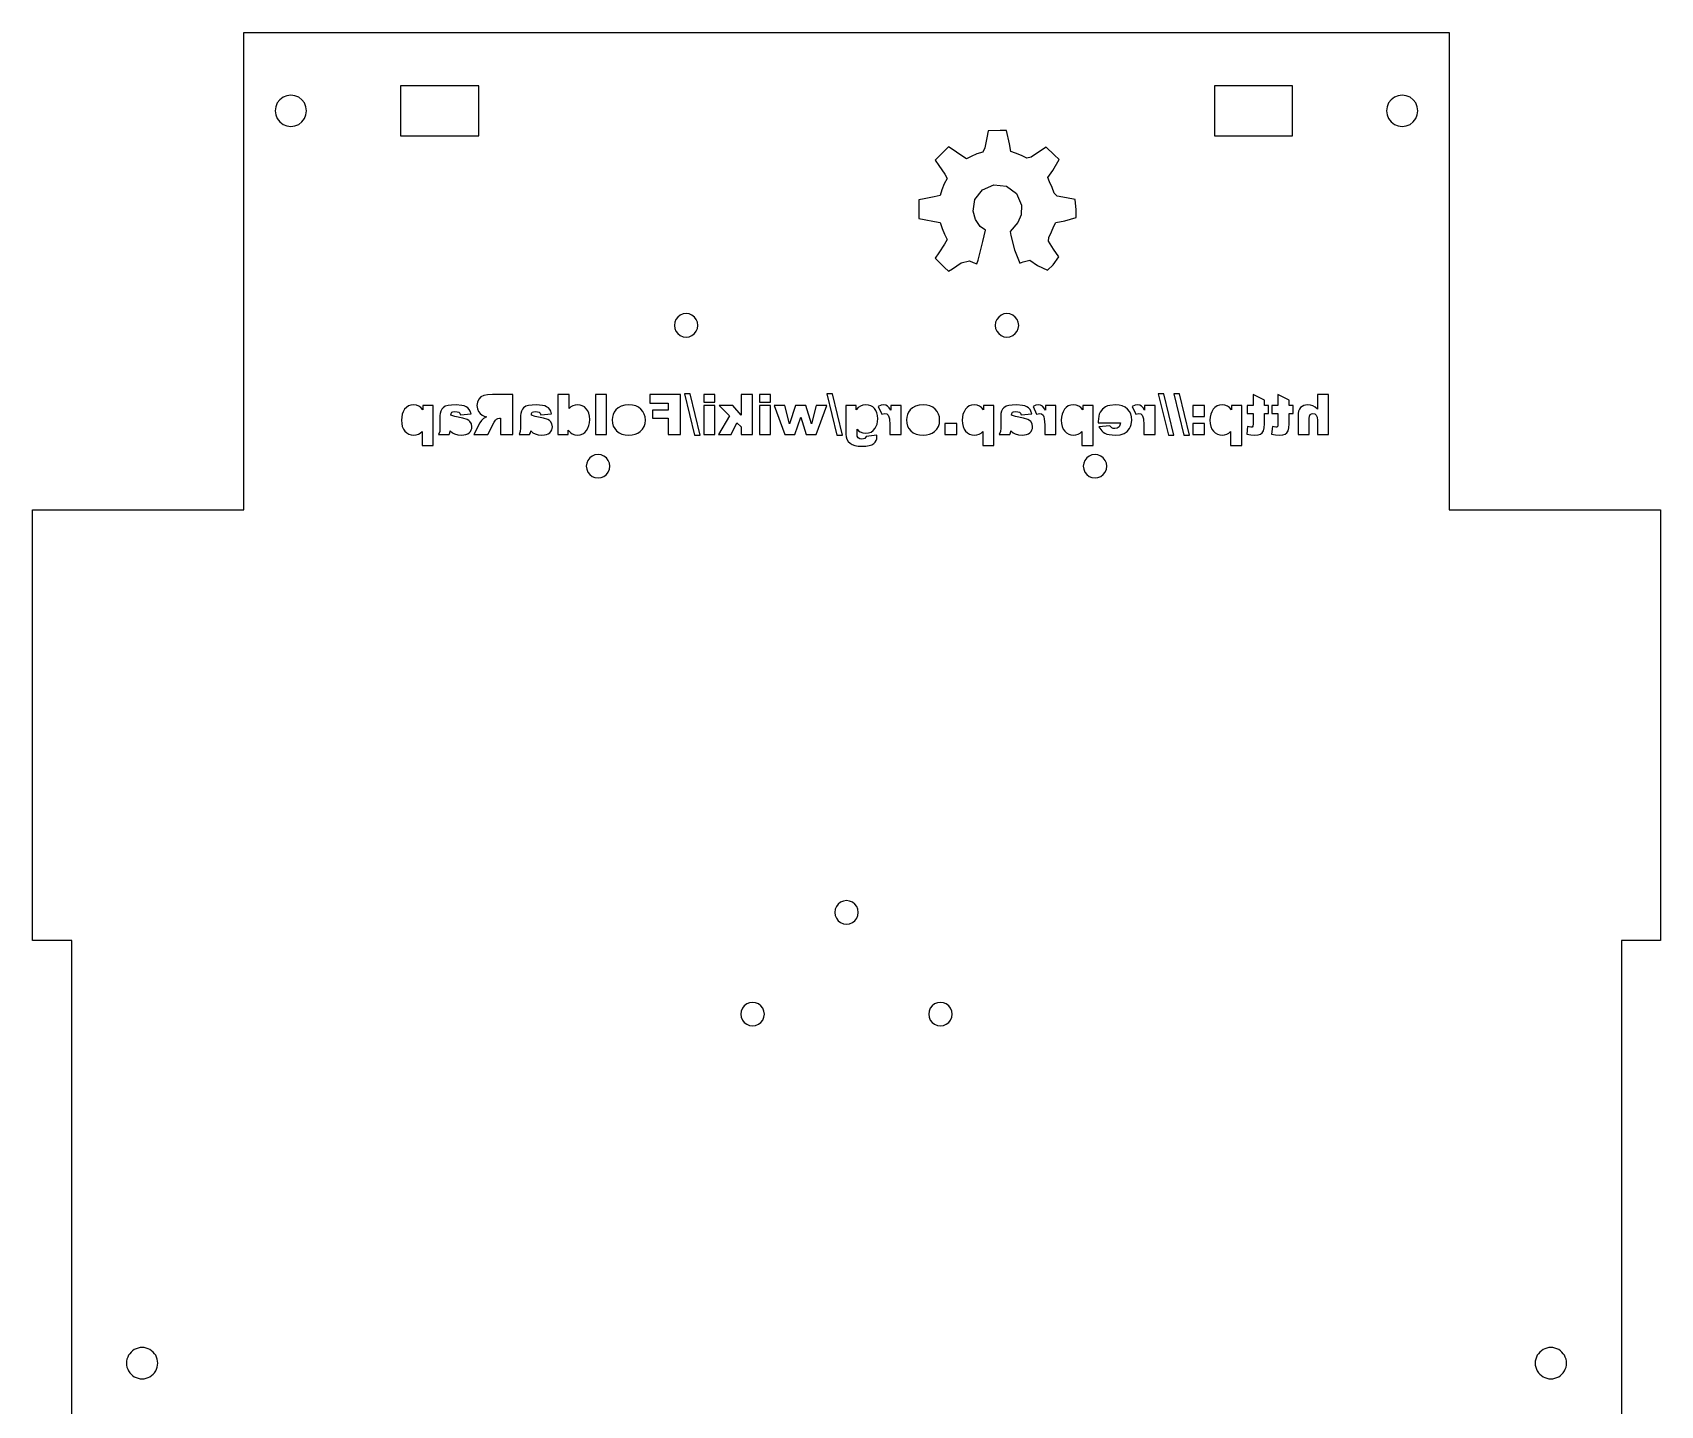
# Model space of a CAD drawing. Header units: metres. Extents: x -242 to -34, y 1890 to 2230.
# Drawn here: x -242.1 to -34.1, y 2054.6 to 2230 of the extents above; entities that cross this region are included whole.
import ezdxf

# ---------------------------------------------------------------- set-up
doc = ezdxf.new("R2010")
doc.units = ezdxf.units.M

msp = doc.modelspace()

# ---------------------------------------------------------------- linework, layer by layer
at = {"layer": 'Layer0'}
for points in [[(-242.09, 2168.98, 0.03), (-215.09, 2168.98, 0.03), (-215.09, 2229.98, 0.03), (-61.09, 2229.98, 0.03), (-61.09, 2168.98, 0.03), (-34.09, 2168.98, 0.03), (-34.09, 2113.98, 0.03), (-39.09, 2113.98, 0.03), (-39.09, 1930.98, 0.03), (-62.09, 1930.98, 0.03), (-62.09, 1889.98, 0.03), (-214.09, 1889.98, 0.03), (-214.09, 1930.98, 0.03), (-237.09, 1930.98, 0.03), (-237.09, 2113.98, 0.03), (-242.09, 2113.98, 0.03), (-242.09, 2168.98, 0.03)], [(-207.68, 2218.56, 0.03), (-207.36, 2218.98, 0.03), (-207.16, 2219.46, 0.03), (-207.09, 2219.98, 0.03), (-207.16, 2220.49, 0.03), (-207.36, 2220.98, 0.03), (-207.68, 2221.39, 0.03), (-208.09, 2221.71, 0.03), (-208.58, 2221.91, 0.03), (-209.09, 2221.98, 0.03), (-209.61, 2221.91, 0.03), (-210.09, 2221.71, 0.03), (-210.51, 2221.39, 0.03), (-210.83, 2220.98, 0.03), (-211.03, 2220.49, 0.03), (-211.09, 2219.98, 0.03), (-211.03, 2219.46, 0.03), (-210.83, 2218.98, 0.03), (-210.51, 2218.56, 0.03), (-210.09, 2218.24, 0.03), (-209.61, 2218.04, 0.03), (-209.09, 2217.98, 0.03), (-208.58, 2218.04, 0.03), (-208.09, 2218.24, 0.03), (-207.68, 2218.56, 0.03)], [(-195.09, 2223.18, 0.03), (-195.09, 2216.78, 0.03), (-185.09, 2216.78, 0.03), (-185.09, 2223.18, 0.03), (-195.09, 2223.18, 0.03)], [(-81.09, 2216.78, 0.03), (-81.09, 2223.18, 0.03), (-91.09, 2223.18, 0.03), (-91.09, 2216.78, 0.03), (-81.09, 2216.78, 0.03)], [(-67.61, 2218.04, 0.03), (-67.09, 2217.98, 0.03), (-66.58, 2218.04, 0.03), (-66.09, 2218.24, 0.03), (-65.68, 2218.56, 0.03), (-65.36, 2218.98, 0.03), (-65.16, 2219.46, 0.03), (-65.09, 2219.98, 0.03), (-65.16, 2220.49, 0.03), (-65.36, 2220.98, 0.03), (-65.68, 2221.39, 0.03), (-66.09, 2221.71, 0.03), (-66.58, 2221.91, 0.03), (-67.09, 2221.98, 0.03), (-67.61, 2221.91, 0.03), (-68.09, 2221.71, 0.03), (-68.51, 2221.39, 0.03), (-68.83, 2220.98, 0.03), (-69.03, 2220.49, 0.03), (-69.09, 2219.98, 0.03), (-69.03, 2219.46, 0.03), (-68.83, 2218.98, 0.03), (-68.51, 2218.56, 0.03), (-68.09, 2218.24, 0.03), (-67.61, 2218.04, 0.03)], [(-128.86, 2208.62, 0.03), (-128.86, 2207.98, 0.03), (-128.86, 2206.84, 0.03), (-128.86, 2206.24, 0.03), (-128.15, 2206.1, 0.03), (-126.84, 2205.84, 0.03), (-126.11, 2205.69, 0.03), (-125.89, 2204.95, 0.03), (-125.59, 2204.22, 0.03), (-125.22, 2203.53, 0.03), (-125.56, 2202.95, 0.03), (-126.31, 2201.84, 0.03), (-126.76, 2201.16, 0.03), (-126.38, 2200.78, 0.03), (-125.58, 2199.98, 0.03), (-125.08, 2199.48, 0.03), (-124.57, 2199.81, 0.03), (-123.46, 2200.55, 0.03), (-122.36, 2200.82, 0.03), (-121.91, 2200.6, 0.03), (-121.45, 2200.41, 0.03), (-121.26, 2200.9, 0.03), (-121.1, 2201.57, 0.03), (-120.68, 2203.29, 0.03), (-120.34, 2204.71, 0.03), (-121, 2205.22, 0.03), (-121.63, 2206.09, 0.03), (-121.92, 2207.15, 0.03), (-121.69, 2208.65, 0.03), (-120.73, 2209.9, 0.03), (-119.27, 2210.53, 0.03), (-117.64, 2210.34, 0.03), (-116.37, 2209.4, 0.03), (-115.72, 2207.94, 0.03), (-115.78, 2206.67, 0.03), (-116.22, 2205.69, 0.03), (-117.2, 2204.57, 0.03), (-117.08, 2204.07, 0.03), (-116.64, 2202.22, 0.03), (-115.94, 2200.5, 0.03), (-115.5, 2200.7, 0.03), (-114.68, 2200.9, 0.03), (-113.67, 2200.22, 0.03), (-112.41, 2199.6, 0.03), (-111.69, 2200.32, 0.03), (-110.97, 2201.32, 0.03), (-111.63, 2202.31, 0.03), (-112.29, 2203.31, 0.03), (-112.23, 2203.81, 0.03), (-111.89, 2204.51, 0.03), (-111.62, 2205.26, 0.03), (-111.34, 2205.71, 0.03), (-110.21, 2205.94, 0.03), (-108.75, 2206.35, 0.03), (-108.75, 2207.31, 0.03), (-108.88, 2208.64, 0.03), (-109.97, 2208.85, 0.03), (-111.19, 2209.09, 0.03), (-111.57, 2209.45, 0.03), (-111.82, 2210.2, 0.03), (-112.15, 2210.92, 0.03), (-112.35, 2211.45, 0.03), (-111.75, 2212.34, 0.03), (-110.9, 2213.74, 0.03), (-111.54, 2214.37, 0.03), (-112.6, 2215.33, 0.03), (-113.45, 2214.76, 0.03), (-114.51, 2214.05, 0.03), (-115.04, 2213.93, 0.03), (-115.74, 2214.29, 0.03), (-116.48, 2214.58, 0.03), (-117.08, 2214.8, 0.03), (-117.27, 2215.76, 0.03), (-117.64, 2217.48, 0.03), (-118.46, 2217.48, 0.03), (-120, 2217.44, 0.03), (-120.18, 2216.53, 0.03), (-120.43, 2215.25, 0.03), (-120.67, 2214.71, 0.03), (-121.44, 2214.47, 0.03), (-122.17, 2214.16, 0.03), (-122.77, 2213.84, 0.03), (-123.5, 2214.33, 0.03), (-124.6, 2215.06, 0.03), (-125.07, 2215.37, 0.03), (-125.59, 2214.85, 0.03), (-126.39, 2214.05, 0.03), (-126.75, 2213.68, 0.03), (-126.29, 2213, 0.03), (-125.55, 2211.89, 0.03), (-125.23, 2211.32, 0.03), (-125.6, 2210.63, 0.03), (-125.9, 2209.9, 0.03), (-126.12, 2209.16, 0.03), (-126.88, 2209.01, 0.03), (-128.19, 2208.75, 0.03), (-128.86, 2208.62, 0.03)], [(-158.98, 2194.02, 0.03), (-159.34, 2193.87, 0.03), (-159.65, 2193.63, 0.03), (-159.89, 2193.32, 0.03), (-160.04, 2192.96, 0.03), (-160.09, 2192.57, 0.03), (-160.04, 2192.18, 0.03), (-159.89, 2191.82, 0.03), (-159.65, 2191.51, 0.03), (-159.34, 2191.27, 0.03), (-158.98, 2191.12, 0.03), (-158.59, 2191.07, 0.03), (-158.21, 2191.12, 0.03), (-157.84, 2191.27, 0.03), (-157.53, 2191.51, 0.03), (-157.29, 2191.82, 0.03), (-157.14, 2192.18, 0.03), (-157.09, 2192.57, 0.03), (-157.14, 2192.96, 0.03), (-157.29, 2193.32, 0.03), (-157.53, 2193.63, 0.03), (-157.84, 2193.87, 0.03), (-158.21, 2194.02, 0.03), (-158.59, 2194.07, 0.03), (-158.98, 2194.02, 0.03)], [(-118.89, 2191.82, 0.03), (-118.65, 2191.51, 0.03), (-118.34, 2191.27, 0.03), (-117.98, 2191.12, 0.03), (-117.59, 2191.07, 0.03), (-117.21, 2191.12, 0.03), (-116.84, 2191.27, 0.03), (-116.53, 2191.51, 0.03), (-116.29, 2191.82, 0.03), (-116.14, 2192.18, 0.03), (-116.09, 2192.57, 0.03), (-116.14, 2192.96, 0.03), (-116.29, 2193.32, 0.03), (-116.53, 2193.63, 0.03), (-116.84, 2193.87, 0.03), (-117.21, 2194.02, 0.03), (-117.59, 2194.07, 0.03), (-117.98, 2194.02, 0.03), (-118.34, 2193.87, 0.03), (-118.65, 2193.63, 0.03), (-118.89, 2193.32, 0.03), (-119.04, 2192.96, 0.03), (-119.09, 2192.57, 0.03), (-119.04, 2192.18, 0.03), (-118.89, 2191.82, 0.03)], [(-194.93, 2180.84, 0.03), (-194.96, 2180.44, 0.03), (-194.93, 2180.01, 0.03), (-194.85, 2179.63, 0.03), (-194.71, 2179.3, 0.03), (-194.52, 2179.03, 0.03), (-194.28, 2178.82, 0.03), (-194.02, 2178.67, 0.03), (-193.72, 2178.58, 0.03), (-193.4, 2178.55, 0.03), (-193.09, 2178.58, 0.03), (-192.8, 2178.66, 0.03), (-192.55, 2178.8, 0.03), (-192.32, 2178.99, 0.03), (-192.32, 2177.23, 0.03), (-190.89, 2177.23, 0.03), (-190.89, 2182.33, 0.03), (-192.22, 2182.33, 0.03), (-192.22, 2181.78, 0.03), (-192.48, 2182.07, 0.03), (-192.72, 2182.25, 0.03), (-193.05, 2182.37, 0.03), (-193.41, 2182.41, 0.03), (-193.76, 2182.37, 0.03), (-194.06, 2182.27, 0.03), (-194.33, 2182.09, 0.03), (-194.55, 2181.84, 0.03), (-194.73, 2181.54, 0.03), (-194.86, 2181.21, 0.03), (-194.93, 2180.84, 0.03)], [(-190.07, 2179.01, 0.03), (-190.21, 2178.63, 0.03), (-188.88, 2178.63, 0.03), (-188.78, 2178.85, 0.03), (-188.73, 2179.08, 0.03), (-188.45, 2178.85, 0.03), (-188.18, 2178.7, 0.03), (-187.77, 2178.59, 0.03), (-187.31, 2178.55, 0.03), (-186.99, 2178.57, 0.03), (-186.72, 2178.62, 0.03), (-186.49, 2178.72, 0.03), (-186.3, 2178.85, 0.03), (-186.15, 2179.02, 0.03), (-186.04, 2179.2, 0.03), (-185.98, 2179.39, 0.03), (-185.96, 2179.61, 0.03), (-186.02, 2179.99, 0.03), (-186.21, 2180.3, 0.03), (-186.36, 2180.43, 0.03), (-186.56, 2180.54, 0.03), (-187.12, 2180.7, 0.03), (-188.15, 2180.93, 0.03), (-188.65, 2181.1, 0.03), (-188.62, 2181.32, 0.03), (-188.54, 2181.46, 0.03), (-188.4, 2181.54, 0.03), (-188.16, 2181.57, 0.03), (-187.86, 2181.54, 0.03), (-187.64, 2181.46, 0.03), (-187.52, 2181.33, 0.03), (-187.42, 2181.13, 0.03), (-186.07, 2181.27, 0.03), (-186.16, 2181.59, 0.03), (-186.29, 2181.83, 0.03), (-186.47, 2182.02, 0.03), (-186.71, 2182.18, 0.03), (-186.94, 2182.28, 0.03), (-187.24, 2182.35, 0.03), (-187.98, 2182.41, 0.03), (-188.55, 2182.39, 0.03), (-189, 2182.34, 0.03), (-189.36, 2182.23, 0.03), (-189.65, 2182.04, 0.03), (-189.81, 2181.85, 0.03), (-189.93, 2181.6, 0.03), (-190.01, 2181.32, 0.03), (-190.04, 2181.05, 0.03), (-190.04, 2179.42, 0.03), (-190.07, 2179.01, 0.03)], [(-184.96, 2180.11, 0.03), (-185.72, 2178.63, 0.03), (-183.94, 2178.63, 0.03), (-183.1, 2180.19, 0.03), (-182.95, 2180.44, 0.03), (-182.81, 2180.58, 0.03), (-182.63, 2180.67, 0.03), (-182.43, 2180.7, 0.03), (-182.29, 2180.7, 0.03), (-182.29, 2178.63, 0.03), (-180.71, 2178.63, 0.03), (-180.71, 2183.73, 0.03), (-183.33, 2183.73, 0.03), (-183.98, 2183.7, 0.03), (-184.45, 2183.61, 0.03), (-184.8, 2183.43, 0.03), (-185.07, 2183.14, 0.03), (-185.25, 2182.77, 0.03), (-185.31, 2182.32, 0.03), (-185.26, 2181.92, 0.03), (-185.13, 2181.58, 0.03), (-184.91, 2181.3, 0.03), (-184.63, 2181.08, 0.03), (-184.39, 2180.97, 0.03), (-184.08, 2180.88, 0.03), (-184.49, 2180.69, 0.03), (-184.74, 2180.43, 0.03), (-184.96, 2180.11, 0.03)], [(-179.78, 2179.01, 0.03), (-179.92, 2178.63, 0.03), (-178.59, 2178.63, 0.03), (-178.49, 2178.85, 0.03), (-178.44, 2179.08, 0.03), (-178.16, 2178.85, 0.03), (-177.88, 2178.7, 0.03), (-177.48, 2178.59, 0.03), (-177.01, 2178.55, 0.03), (-176.7, 2178.57, 0.03), (-176.43, 2178.62, 0.03), (-176.2, 2178.72, 0.03), (-176.01, 2178.85, 0.03), (-175.86, 2179.02, 0.03), (-175.75, 2179.2, 0.03), (-175.69, 2179.39, 0.03), (-175.67, 2179.61, 0.03), (-175.73, 2179.99, 0.03), (-175.91, 2180.3, 0.03), (-176.06, 2180.43, 0.03), (-176.26, 2180.54, 0.03), (-176.82, 2180.7, 0.03), (-177.86, 2180.93, 0.03), (-178.36, 2181.1, 0.03), (-178.33, 2181.32, 0.03), (-178.25, 2181.46, 0.03), (-178.1, 2181.54, 0.03), (-177.87, 2181.57, 0.03), (-177.57, 2181.54, 0.03), (-177.35, 2181.46, 0.03), (-177.23, 2181.33, 0.03), (-177.13, 2181.13, 0.03), (-175.78, 2181.27, 0.03), (-175.87, 2181.59, 0.03), (-176, 2181.83, 0.03), (-176.17, 2182.02, 0.03), (-176.41, 2182.18, 0.03), (-176.64, 2182.28, 0.03), (-176.95, 2182.35, 0.03), (-177.69, 2182.41, 0.03), (-178.26, 2182.39, 0.03), (-178.71, 2182.34, 0.03), (-179.06, 2182.23, 0.03), (-179.35, 2182.04, 0.03), (-179.51, 2181.85, 0.03), (-179.64, 2181.6, 0.03), (-179.72, 2181.32, 0.03), (-179.74, 2181.05, 0.03), (-179.74, 2179.42, 0.03), (-179.78, 2179.01, 0.03)], [(-174.98, 2183.73, 0.03), (-174.98, 2178.63, 0.03), (-173.65, 2178.63, 0.03), (-173.65, 2179.18, 0.03), (-173.38, 2178.89, 0.03), (-173.14, 2178.71, 0.03), (-172.82, 2178.59, 0.03), (-172.46, 2178.55, 0.03), (-172.11, 2178.58, 0.03), (-171.8, 2178.69, 0.03), (-171.53, 2178.87, 0.03), (-171.31, 2179.12, 0.03), (-171.13, 2179.42, 0.03), (-171.01, 2179.76, 0.03), (-170.93, 2180.12, 0.03), (-170.91, 2180.52, 0.03), (-170.94, 2180.95, 0.03), (-171.02, 2181.33, 0.03), (-171.16, 2181.65, 0.03), (-171.35, 2181.92, 0.03), (-171.58, 2182.14, 0.03), (-171.85, 2182.29, 0.03), (-172.14, 2182.38, 0.03), (-172.47, 2182.41, 0.03), (-172.78, 2182.38, 0.03), (-173.07, 2182.3, 0.03), (-173.32, 2182.16, 0.03), (-173.55, 2181.96, 0.03), (-173.55, 2183.73, 0.03), (-174.98, 2183.73, 0.03)], [(-170.18, 2183.73, 0.03), (-170.18, 2178.63, 0.03), (-168.76, 2178.63, 0.03), (-168.76, 2183.73, 0.03), (-170.18, 2183.73, 0.03)], [(-168, 2180.85, 0.03), (-168.03, 2180.49, 0.03), (-168, 2180.08, 0.03), (-167.89, 2179.71, 0.03), (-167.71, 2179.38, 0.03), (-167.47, 2179.09, 0.03), (-167.16, 2178.85, 0.03), (-166.79, 2178.68, 0.03), (-166.38, 2178.58, 0.03), (-165.9, 2178.55, 0.03), (-165.48, 2178.58, 0.03), (-165.1, 2178.66, 0.03), (-164.76, 2178.8, 0.03), (-164.46, 2179, 0.03), (-164.17, 2179.3, 0.03), (-163.96, 2179.65, 0.03), (-163.83, 2180.04, 0.03), (-163.79, 2180.47, 0.03), (-163.82, 2180.87, 0.03), (-163.93, 2181.24, 0.03), (-164.11, 2181.57, 0.03), (-164.36, 2181.86, 0.03), (-164.67, 2182.1, 0.03), (-165.03, 2182.27, 0.03), (-165.44, 2182.37, 0.03), (-165.9, 2182.41, 0.03), (-166.42, 2182.37, 0.03), (-166.87, 2182.25, 0.03), (-167.26, 2182.05, 0.03), (-167.58, 2181.77, 0.03), (-167.78, 2181.49, 0.03), (-167.92, 2181.19, 0.03), (-168, 2180.85, 0.03)], [(-163.21, 2183.73, 0.03), (-163.21, 2182.64, 0.03), (-160.89, 2182.64, 0.03), (-160.89, 2181.74, 0.03), (-162.87, 2181.74, 0.03), (-162.87, 2180.71, 0.03), (-160.89, 2180.71, 0.03), (-160.89, 2178.63, 0.03), (-159.31, 2178.63, 0.03), (-159.31, 2183.73, 0.03), (-163.21, 2183.73, 0.03)], [(-158.08, 2183.82, 0.03), (-158.8, 2183.82, 0.03), (-157.52, 2178.54, 0.03), (-156.81, 2178.54, 0.03), (-158.08, 2183.82, 0.03)], [(-156.33, 2183.73, 0.03), (-156.33, 2182.77, 0.03), (-154.91, 2182.77, 0.03), (-154.91, 2183.73, 0.03), (-156.33, 2183.73, 0.03)], [(-156.33, 2182.33, 0.03), (-156.33, 2178.63, 0.03), (-154.91, 2178.63, 0.03), (-154.91, 2182.33, 0.03), (-156.33, 2182.33, 0.03)], [(-153.03, 2181.03, 0.03), (-154.43, 2178.63, 0.03), (-152.84, 2178.63, 0.03), (-152.09, 2180.11, 0.03), (-151.55, 2179.59, 0.03), (-151.55, 2178.63, 0.03), (-150.11, 2178.63, 0.03), (-150.11, 2183.73, 0.03), (-151.55, 2183.73, 0.03), (-151.55, 2181.1, 0.03), (-152.61, 2182.33, 0.03), (-154.35, 2182.33, 0.03), (-153.03, 2181.03, 0.03)], [(-149.2, 2183.73, 0.03), (-149.2, 2182.77, 0.03), (-147.79, 2182.77, 0.03), (-147.79, 2183.73, 0.03), (-149.2, 2183.73, 0.03)], [(-149.2, 2182.33, 0.03), (-149.2, 2178.63, 0.03), (-147.79, 2178.63, 0.03), (-147.79, 2182.33, 0.03), (-149.2, 2182.33, 0.03)], [(-145.96, 2182.33, 0.03), (-147.32, 2182.33, 0.03), (-145.96, 2178.63, 0.03), (-144.7, 2178.63, 0.03), (-143.95, 2180.85, 0.03), (-143.23, 2178.63, 0.03), (-141.96, 2178.63, 0.03), (-140.59, 2182.33, 0.03), (-141.96, 2182.33, 0.03), (-142.56, 2180, 0.03), (-143.31, 2182.33, 0.03), (-144.59, 2182.33, 0.03), (-145.37, 2179.99, 0.03), (-145.96, 2182.33, 0.03)], [(-139.88, 2183.82, 0.03), (-140.6, 2183.82, 0.03), (-139.32, 2178.54, 0.03), (-138.61, 2178.54, 0.03), (-139.88, 2183.82, 0.03)], [(-136.85, 2182.33, 0.03), (-138.17, 2182.33, 0.03), (-138.17, 2178.84, 0.03), (-138.18, 2178.67, 0.03), (-138.14, 2178.33, 0.03), (-138.03, 2178.01, 0.03), (-137.86, 2177.73, 0.03), (-137.64, 2177.5, 0.03), (-137.36, 2177.33, 0.03), (-137.01, 2177.22, 0.03), (-136.61, 2177.15, 0.03), (-136.15, 2177.13, 0.03), (-135.64, 2177.15, 0.03), (-135.21, 2177.22, 0.03), (-134.87, 2177.32, 0.03), (-134.62, 2177.47, 0.03), (-134.44, 2177.65, 0.03), (-134.31, 2177.86, 0.03), (-134.23, 2178.09, 0.03), (-134.2, 2178.36, 0.03), (-134.21, 2178.55, 0.03), (-135.59, 2178.39, 0.03), (-135.65, 2178.23, 0.03), (-135.75, 2178.13, 0.03), (-135.92, 2178.05, 0.03), (-136.14, 2178.02, 0.03), (-136.41, 2178.06, 0.03), (-136.6, 2178.18, 0.03), (-136.71, 2178.41, 0.03), (-136.75, 2178.75, 0.03), (-136.75, 2179.31, 0.03), (-136.54, 2179.1, 0.03), (-136.33, 2178.95, 0.03), (-135.99, 2178.82, 0.03), (-135.62, 2178.78, 0.03), (-135.27, 2178.82, 0.03), (-134.95, 2178.94, 0.03), (-134.67, 2179.14, 0.03), (-134.43, 2179.43, 0.03), (-134.29, 2179.68, 0.03), (-134.18, 2179.96, 0.03), (-134.12, 2180.28, 0.03), (-134.1, 2180.64, 0.03), (-134.13, 2181.05, 0.03), (-134.21, 2181.4, 0.03), (-134.34, 2181.71, 0.03), (-134.52, 2181.96, 0.03), (-134.75, 2182.15, 0.03), (-135, 2182.3, 0.03), (-135.29, 2182.38, 0.03), (-135.61, 2182.41, 0.03), (-136.01, 2182.37, 0.03), (-136.32, 2182.26, 0.03), (-136.6, 2182.07, 0.03), (-136.85, 2181.78, 0.03), (-136.85, 2182.33, 0.03)], [(-133.68, 2182.36, 0.03), (-134.04, 2182.21, 0.03), (-133.6, 2181.21, 0.03), (-133.2, 2181.31, 0.03), (-132.96, 2181.25, 0.03), (-132.77, 2181.08, 0.03), (-132.68, 2180.88, 0.03), (-132.61, 2180.62, 0.03), (-132.55, 2179.87, 0.03), (-132.55, 2178.63, 0.03), (-131.13, 2178.63, 0.03), (-131.13, 2182.33, 0.03), (-132.45, 2182.33, 0.03), (-132.45, 2181.72, 0.03), (-132.65, 2182.05, 0.03), (-132.85, 2182.26, 0.03), (-133.08, 2182.37, 0.03), (-133.35, 2182.41, 0.03), (-133.68, 2182.36, 0.03)], [(-130.4, 2180.85, 0.03), (-130.43, 2180.49, 0.03), (-130.4, 2180.08, 0.03), (-130.29, 2179.71, 0.03), (-130.12, 2179.38, 0.03), (-129.87, 2179.09, 0.03), (-129.56, 2178.85, 0.03), (-129.19, 2178.68, 0.03), (-128.78, 2178.58, 0.03), (-128.3, 2178.55, 0.03), (-127.88, 2178.58, 0.03), (-127.5, 2178.66, 0.03), (-127.16, 2178.8, 0.03), (-126.86, 2179, 0.03), (-126.57, 2179.3, 0.03), (-126.36, 2179.65, 0.03), (-126.23, 2180.04, 0.03), (-126.19, 2180.47, 0.03), (-126.22, 2180.87, 0.03), (-126.33, 2181.24, 0.03), (-126.51, 2181.57, 0.03), (-126.76, 2181.86, 0.03), (-127.07, 2182.1, 0.03), (-127.43, 2182.27, 0.03), (-127.84, 2182.37, 0.03), (-128.3, 2182.41, 0.03), (-128.82, 2182.37, 0.03), (-129.27, 2182.25, 0.03), (-129.66, 2182.05, 0.03), (-129.98, 2181.77, 0.03), (-130.18, 2181.49, 0.03), (-130.32, 2181.19, 0.03), (-130.4, 2180.85, 0.03)], [(-123.29, 2180.84, 0.03), (-123.31, 2180.44, 0.03), (-123.28, 2180.01, 0.03), (-123.2, 2179.63, 0.03), (-123.06, 2179.3, 0.03), (-122.87, 2179.03, 0.03), (-122.63, 2178.82, 0.03), (-122.37, 2178.67, 0.03), (-122.08, 2178.58, 0.03), (-121.75, 2178.55, 0.03), (-121.44, 2178.58, 0.03), (-121.16, 2178.66, 0.03), (-120.9, 2178.8, 0.03), (-120.68, 2178.99, 0.03), (-120.68, 2177.23, 0.03), (-119.25, 2177.23, 0.03), (-119.25, 2182.33, 0.03), (-120.57, 2182.33, 0.03), (-120.57, 2181.78, 0.03), (-120.83, 2182.07, 0.03), (-121.08, 2182.25, 0.03), (-121.4, 2182.37, 0.03), (-121.76, 2182.41, 0.03), (-122.11, 2182.37, 0.03), (-122.42, 2182.27, 0.03), (-122.68, 2182.09, 0.03), (-122.91, 2181.84, 0.03), (-123.08, 2181.54, 0.03), (-123.21, 2181.21, 0.03), (-123.29, 2180.84, 0.03)], [(-118.42, 2179.01, 0.03), (-118.57, 2178.63, 0.03), (-117.24, 2178.63, 0.03), (-117.13, 2178.85, 0.03), (-117.08, 2179.08, 0.03), (-116.81, 2178.85, 0.03), (-116.53, 2178.7, 0.03), (-116.13, 2178.59, 0.03), (-115.66, 2178.55, 0.03), (-115.35, 2178.57, 0.03), (-115.08, 2178.62, 0.03), (-114.85, 2178.72, 0.03), (-114.65, 2178.85, 0.03), (-114.51, 2179.02, 0.03), (-114.4, 2179.2, 0.03), (-114.33, 2179.39, 0.03), (-114.31, 2179.61, 0.03), (-114.37, 2179.99, 0.03), (-114.56, 2180.3, 0.03), (-114.71, 2180.43, 0.03), (-114.91, 2180.54, 0.03), (-115.47, 2180.7, 0.03), (-116.5, 2180.93, 0.03), (-117, 2181.1, 0.03), (-116.98, 2181.32, 0.03), (-116.9, 2181.46, 0.03), (-116.75, 2181.54, 0.03), (-116.52, 2181.57, 0.03), (-116.21, 2181.54, 0.03), (-116, 2181.46, 0.03), (-115.87, 2181.33, 0.03), (-115.78, 2181.13, 0.03), (-114.42, 2181.27, 0.03), (-114.52, 2181.59, 0.03), (-114.64, 2181.83, 0.03), (-114.82, 2182.02, 0.03), (-115.06, 2182.18, 0.03), (-115.29, 2182.28, 0.03), (-115.6, 2182.35, 0.03), (-116.33, 2182.41, 0.03), (-116.91, 2182.39, 0.03), (-117.36, 2182.34, 0.03), (-117.71, 2182.23, 0.03), (-118, 2182.04, 0.03), (-118.16, 2181.85, 0.03), (-118.29, 2181.6, 0.03), (-118.36, 2181.32, 0.03), (-118.39, 2181.05, 0.03), (-118.39, 2179.42, 0.03), (-118.42, 2179.01, 0.03)], [(-113.89, 2182.36, 0.03), (-114.25, 2182.21, 0.03), (-113.81, 2181.21, 0.03), (-113.41, 2181.31, 0.03), (-113.16, 2181.25, 0.03), (-112.98, 2181.08, 0.03), (-112.88, 2180.88, 0.03), (-112.82, 2180.62, 0.03), (-112.76, 2179.87, 0.03), (-112.76, 2178.63, 0.03), (-111.34, 2178.63, 0.03), (-111.34, 2182.33, 0.03), (-112.66, 2182.33, 0.03), (-112.66, 2181.72, 0.03), (-112.86, 2182.05, 0.03), (-113.06, 2182.26, 0.03), (-113.29, 2182.37, 0.03), (-113.56, 2182.41, 0.03), (-113.89, 2182.36, 0.03)], [(-110.62, 2180.84, 0.03), (-110.65, 2180.44, 0.03), (-110.62, 2180.01, 0.03), (-110.54, 2179.63, 0.03), (-110.4, 2179.3, 0.03), (-110.2, 2179.03, 0.03), (-109.97, 2178.82, 0.03), (-109.7, 2178.67, 0.03), (-109.41, 2178.58, 0.03), (-109.09, 2178.55, 0.03), (-108.77, 2178.58, 0.03), (-108.49, 2178.66, 0.03), (-108.24, 2178.8, 0.03), (-108.01, 2178.99, 0.03), (-108.01, 2177.23, 0.03), (-106.58, 2177.23, 0.03), (-106.58, 2182.33, 0.03), (-107.9, 2182.33, 0.03), (-107.9, 2181.78, 0.03), (-108.17, 2182.07, 0.03), (-108.41, 2182.25, 0.03), (-108.73, 2182.37, 0.03), (-109.09, 2182.41, 0.03), (-109.44, 2182.37, 0.03), (-109.75, 2182.27, 0.03), (-110.02, 2182.09, 0.03), (-110.24, 2181.84, 0.03), (-110.42, 2181.54, 0.03), (-110.54, 2181.21, 0.03), (-110.62, 2180.84, 0.03)], [(-105.92, 2180.29, 0.03), (-105.92, 2180.13, 0.03), (-103.08, 2180.13, 0.03), (-103.15, 2179.83, 0.03), (-103.27, 2179.62, 0.03), (-103.5, 2179.44, 0.03), (-103.8, 2179.38, 0.03), (-104.01, 2179.41, 0.03), (-104.2, 2179.48, 0.03), (-104.45, 2179.72, 0.03), (-105.84, 2179.59, 0.03), (-105.49, 2179.11, 0.03), (-105.29, 2178.93, 0.03), (-105.07, 2178.79, 0.03), (-104.82, 2178.68, 0.03), (-104.52, 2178.61, 0.03), (-103.77, 2178.55, 0.03), (-103.12, 2178.6, 0.03), (-102.62, 2178.75, 0.03), (-102.23, 2179.02, 0.03), (-101.92, 2179.41, 0.03), (-101.8, 2179.65, 0.03), (-101.71, 2179.9, 0.03), (-101.64, 2180.47, 0.03), (-101.68, 2180.88, 0.03), (-101.78, 2181.26, 0.03), (-101.95, 2181.58, 0.03), (-102.2, 2181.87, 0.03), (-102.5, 2182.11, 0.03), (-102.86, 2182.28, 0.03), (-103.27, 2182.38, 0.03), (-103.73, 2182.41, 0.03), (-104.44, 2182.35, 0.03), (-104.73, 2182.27, 0.03), (-104.98, 2182.17, 0.03), (-105.39, 2181.88, 0.03), (-105.68, 2181.47, 0.03), (-105.79, 2181.23, 0.03), (-105.86, 2180.95, 0.03), (-105.92, 2180.29, 0.03)], [(-101.22, 2182.36, 0.03), (-101.58, 2182.21, 0.03), (-101.14, 2181.21, 0.03), (-100.74, 2181.31, 0.03), (-100.5, 2181.25, 0.03), (-100.31, 2181.08, 0.03), (-100.22, 2180.88, 0.03), (-100.15, 2180.62, 0.03), (-100.09, 2179.87, 0.03), (-100.09, 2178.63, 0.03), (-98.67, 2178.63, 0.03), (-98.67, 2182.33, 0.03), (-100, 2182.33, 0.03), (-100, 2181.72, 0.03), (-100.19, 2182.05, 0.03), (-100.39, 2182.26, 0.03), (-100.62, 2182.37, 0.03), (-100.89, 2182.41, 0.03), (-101.22, 2182.36, 0.03)], [(-97.53, 2183.82, 0.03), (-98.25, 2183.82, 0.03), (-96.97, 2178.54, 0.03), (-96.25, 2178.54, 0.03), (-97.53, 2183.82, 0.03)], [(-95.55, 2183.82, 0.03), (-96.27, 2183.82, 0.03), (-94.99, 2178.54, 0.03), (-94.27, 2178.54, 0.03), (-95.55, 2183.82, 0.03)], [(-93.84, 2182.33, 0.03), (-93.84, 2180.91, 0.03), (-92.33, 2180.91, 0.03), (-92.33, 2182.33, 0.03), (-93.84, 2182.33, 0.03)], [(-91.62, 2180.84, 0.03), (-91.65, 2180.44, 0.03), (-91.62, 2180.01, 0.03), (-91.54, 2179.63, 0.03), (-91.4, 2179.3, 0.03), (-91.21, 2179.03, 0.03), (-90.97, 2178.82, 0.03), (-90.71, 2178.67, 0.03), (-90.41, 2178.58, 0.03), (-90.09, 2178.55, 0.03), (-89.78, 2178.58, 0.03), (-89.49, 2178.66, 0.03), (-89.24, 2178.8, 0.03), (-89.01, 2178.99, 0.03), (-89.01, 2177.23, 0.03), (-87.58, 2177.23, 0.03), (-87.58, 2182.33, 0.03), (-88.91, 2182.33, 0.03), (-88.91, 2181.78, 0.03), (-89.17, 2182.07, 0.03), (-89.41, 2182.25, 0.03), (-89.74, 2182.37, 0.03), (-90.1, 2182.41, 0.03), (-90.45, 2182.37, 0.03), (-90.75, 2182.27, 0.03), (-91.02, 2182.09, 0.03), (-91.24, 2181.84, 0.03), (-91.42, 2181.54, 0.03), (-91.55, 2181.21, 0.03), (-91.62, 2180.84, 0.03)], [(-86.9, 2182.33, 0.03), (-86.9, 2181.29, 0.03), (-86.12, 2181.29, 0.03), (-86.12, 2179.98, 0.03), (-86.16, 2179.67, 0.03), (-86.26, 2179.58, 0.03), (-86.41, 2179.55, 0.03), (-86.85, 2179.64, 0.03), (-86.95, 2178.66, 0.03), (-86.44, 2178.58, 0.03), (-85.97, 2178.55, 0.03), (-85.51, 2178.58, 0.03), (-85.19, 2178.68, 0.03), (-84.97, 2178.85, 0.03), (-84.82, 2179.09, 0.03), (-84.73, 2179.46, 0.03), (-84.7, 2179.99, 0.03), (-84.7, 2181.29, 0.03), (-84.18, 2181.29, 0.03), (-84.18, 2182.33, 0.03), (-84.7, 2182.33, 0.03), (-84.7, 2183, 0.03), (-86.12, 2183.73, 0.03), (-86.12, 2182.33, 0.03), (-86.9, 2182.33, 0.03)], [(-83.74, 2182.33, 0.03), (-83.74, 2181.29, 0.03), (-82.96, 2181.29, 0.03), (-82.96, 2179.98, 0.03), (-83, 2179.67, 0.03), (-83.1, 2179.58, 0.03), (-83.25, 2179.55, 0.03), (-83.68, 2179.64, 0.03), (-83.79, 2178.66, 0.03), (-83.28, 2178.58, 0.03), (-82.81, 2178.55, 0.03), (-82.35, 2178.58, 0.03), (-82.03, 2178.68, 0.03), (-81.81, 2178.85, 0.03), (-81.66, 2179.09, 0.03), (-81.57, 2179.46, 0.03), (-81.54, 2179.99, 0.03), (-81.54, 2181.29, 0.03), (-81.02, 2181.29, 0.03), (-81.02, 2182.33, 0.03), (-81.54, 2182.33, 0.03), (-81.54, 2183, 0.03), (-82.96, 2183.73, 0.03), (-82.96, 2182.33, 0.03), (-83.74, 2182.33, 0.03)], [(-80.38, 2181.32, 0.03), (-80.4, 2180.98, 0.03), (-80.4, 2178.63, 0.03), (-78.98, 2178.63, 0.03), (-78.98, 2180.66, 0.03), (-78.95, 2180.96, 0.03), (-78.85, 2181.16, 0.03), (-78.7, 2181.26, 0.03), (-78.49, 2181.3, 0.03), (-78.26, 2181.25, 0.03), (-78.07, 2181.1, 0.03), (-77.95, 2180.83, 0.03), (-77.91, 2180.41, 0.03), (-77.91, 2178.63, 0.03), (-76.5, 2178.63, 0.03), (-76.5, 2183.73, 0.03), (-77.91, 2183.73, 0.03), (-77.91, 2181.85, 0.03), (-78.2, 2182.11, 0.03), (-78.49, 2182.28, 0.03), (-78.8, 2182.38, 0.03), (-79.16, 2182.41, 0.03), (-79.44, 2182.39, 0.03), (-79.68, 2182.32, 0.03), (-79.89, 2182.21, 0.03), (-80.07, 2182.06, 0.03), (-80.22, 2181.86, 0.03), (-80.32, 2181.61, 0.03), (-80.38, 2181.32, 0.03)], [(-125.51, 2180.05, 0.03), (-125.51, 2178.63, 0.03), (-123.99, 2178.63, 0.03), (-123.99, 2180.05, 0.03), (-125.51, 2180.05, 0.03)], [(-93.84, 2180.05, 0.03), (-93.84, 2178.63, 0.03), (-92.33, 2178.63, 0.03), (-92.33, 2180.05, 0.03), (-93.84, 2180.05, 0.03)], [(-171.34, 2174.57, 0.02), (-171.29, 2174.18, 0.02), (-171.14, 2173.82, 0.02), (-170.9, 2173.51, 0.02), (-170.59, 2173.27, 0.02), (-170.23, 2173.12, 0.02), (-169.84, 2173.07, 0.02), (-169.46, 2173.12, 0.02), (-169.09, 2173.27, 0.02), (-168.78, 2173.51, 0.02), (-168.54, 2173.82, 0.02), (-168.39, 2174.18, 0.02), (-168.34, 2174.57, 0.02), (-168.39, 2174.96, 0.02), (-168.54, 2175.32, 0.02), (-168.78, 2175.63, 0.02), (-169.09, 2175.87, 0.02), (-169.46, 2176.02, 0.02), (-169.84, 2176.07, 0.02), (-170.23, 2176.02, 0.02), (-170.59, 2175.87, 0.02), (-170.9, 2175.63, 0.02), (-171.14, 2175.32, 0.02), (-171.29, 2174.96, 0.02), (-171.34, 2174.57, 0.02)], [(-104.84, 2174.57, 0.02), (-104.89, 2174.96, 0.02), (-105.04, 2175.32, 0.02), (-105.28, 2175.63, 0.02), (-105.59, 2175.87, 0.02), (-105.96, 2176.02, 0.02), (-106.34, 2176.07, 0.02), (-106.73, 2176.02, 0.02), (-107.09, 2175.87, 0.02), (-107.4, 2175.63, 0.02), (-107.64, 2175.32, 0.02), (-107.79, 2174.96, 0.02), (-107.84, 2174.57, 0.02), (-107.79, 2174.18, 0.02), (-107.64, 2173.82, 0.02), (-107.4, 2173.51, 0.02), (-107.09, 2173.27, 0.02), (-106.73, 2173.12, 0.02), (-106.34, 2173.07, 0.02), (-105.96, 2173.12, 0.02), (-105.59, 2173.27, 0.02), (-105.28, 2173.51, 0.02), (-105.04, 2173.82, 0.02), (-104.89, 2174.18, 0.02), (-104.84, 2174.57, 0.02)], [(-139.54, 2117.18, 0.02), (-139.39, 2116.82, 0.02), (-139.15, 2116.51, 0.02), (-138.84, 2116.27, 0.02), (-138.48, 2116.12, 0.02), (-138.09, 2116.07, 0.02), (-137.71, 2116.12, 0.02), (-137.34, 2116.27, 0.02), (-137.03, 2116.51, 0.02), (-136.79, 2116.82, 0.02), (-136.64, 2117.18, 0.02), (-136.59, 2117.57, 0.02), (-136.64, 2117.96, 0.02), (-136.79, 2118.32, 0.02), (-137.03, 2118.63, 0.02), (-137.34, 2118.87, 0.02), (-137.71, 2119.02, 0.02), (-138.09, 2119.07, 0.02), (-138.48, 2119.02, 0.02), (-138.84, 2118.87, 0.02), (-139.15, 2118.63, 0.02), (-139.39, 2118.32, 0.02), (-139.54, 2117.96, 0.02), (-139.59, 2117.57, 0.02), (-139.54, 2117.18, 0.02)], [(-148.79, 2105.32, 0.02), (-149.03, 2105.63, 0.02), (-149.34, 2105.87, 0.02), (-149.71, 2106.02, 0.02), (-150.09, 2106.07, 0.02), (-150.48, 2106.02, 0.02), (-150.84, 2105.87, 0.02), (-151.15, 2105.63, 0.02), (-151.39, 2105.32, 0.02), (-151.54, 2104.96, 0.02), (-151.59, 2104.57, 0.02), (-151.54, 2104.18, 0.02), (-151.39, 2103.82, 0.02), (-151.15, 2103.51, 0.02), (-150.84, 2103.27, 0.02), (-150.48, 2103.12, 0.02), (-150.09, 2103.07, 0.02), (-149.71, 2103.12, 0.02), (-149.34, 2103.27, 0.02), (-149.03, 2103.51, 0.02), (-148.79, 2103.82, 0.02), (-148.64, 2104.18, 0.02), (-148.59, 2104.57, 0.02), (-148.64, 2104.96, 0.02), (-148.79, 2105.32, 0.02)], [(-126.84, 2105.87, 0.02), (-127.15, 2105.63, 0.02), (-127.39, 2105.32, 0.02), (-127.54, 2104.96, 0.02), (-127.59, 2104.57, 0.02), (-127.54, 2104.18, 0.02), (-127.39, 2103.82, 0.02), (-127.15, 2103.51, 0.02), (-126.84, 2103.27, 0.02), (-126.48, 2103.12, 0.02), (-126.09, 2103.07, 0.02), (-125.71, 2103.12, 0.02), (-125.34, 2103.27, 0.02), (-125.03, 2103.51, 0.02), (-124.79, 2103.82, 0.02), (-124.64, 2104.18, 0.02), (-124.59, 2104.57, 0.02), (-124.64, 2104.96, 0.02), (-124.79, 2105.32, 0.02), (-125.03, 2105.63, 0.02), (-125.34, 2105.87, 0.02), (-125.71, 2106.02, 0.02), (-126.09, 2106.07, 0.02), (-126.48, 2106.02, 0.02), (-126.84, 2105.87, 0.02)], [(-229.83, 2058.98, 0.03), (-229.68, 2058.76, 0.03), (-229.51, 2058.56, 0.03), (-229.31, 2058.39, 0.03), (-229.09, 2058.24, 0.03), (-228.86, 2058.13, 0.03), (-228.61, 2058.04, 0.03), (-228.35, 2057.99, 0.03), (-228.09, 2057.98, 0.03), (-227.83, 2057.99, 0.03), (-227.58, 2058.04, 0.03), (-227.33, 2058.13, 0.03), (-227.09, 2058.24, 0.03), (-226.88, 2058.39, 0.03), (-226.68, 2058.56, 0.03), (-226.51, 2058.76, 0.03), (-226.36, 2058.98, 0.03), (-226.25, 2059.21, 0.03), (-226.16, 2059.46, 0.03), (-226.11, 2059.72, 0.03), (-226.09, 2059.98, 0.03), (-226.11, 2060.24, 0.03), (-226.16, 2060.49, 0.03), (-226.25, 2060.74, 0.03), (-226.36, 2060.98, 0.03), (-226.51, 2061.19, 0.03), (-226.68, 2061.39, 0.03), (-226.88, 2061.56, 0.03), (-227.09, 2061.71, 0.03), (-227.33, 2061.82, 0.03), (-227.58, 2061.91, 0.03), (-227.83, 2061.96, 0.03), (-228.09, 2061.98, 0.03), (-228.35, 2061.96, 0.03), (-228.61, 2061.91, 0.03), (-228.86, 2061.82, 0.03), (-229.09, 2061.71, 0.03), (-229.31, 2061.56, 0.03), (-229.51, 2061.39, 0.03), (-229.68, 2061.19, 0.03), (-229.83, 2060.98, 0.03), (-229.94, 2060.74, 0.03), (-230.03, 2060.49, 0.03), (-230.08, 2060.24, 0.03), (-230.09, 2059.98, 0.03), (-230.08, 2059.72, 0.03), (-230.03, 2059.46, 0.03), (-229.94, 2059.21, 0.03), (-229.83, 2058.98, 0.03)], [(-49.51, 2058.56, 0.03), (-49.31, 2058.39, 0.03), (-49.09, 2058.24, 0.03), (-48.86, 2058.13, 0.03), (-48.61, 2058.04, 0.03), (-48.35, 2057.99, 0.03), (-48.09, 2057.98, 0.03), (-47.83, 2057.99, 0.03), (-47.58, 2058.04, 0.03), (-47.33, 2058.13, 0.03), (-47.09, 2058.24, 0.03), (-46.88, 2058.39, 0.03), (-46.68, 2058.56, 0.03), (-46.51, 2058.76, 0.03), (-46.36, 2058.98, 0.03), (-46.25, 2059.21, 0.03), (-46.16, 2059.46, 0.03), (-46.11, 2059.72, 0.03), (-46.09, 2059.98, 0.03), (-46.11, 2060.24, 0.03), (-46.16, 2060.49, 0.03), (-46.25, 2060.74, 0.03), (-46.36, 2060.98, 0.03), (-46.51, 2061.19, 0.03), (-46.68, 2061.39, 0.03), (-46.88, 2061.56, 0.03), (-47.09, 2061.71, 0.03), (-47.33, 2061.82, 0.03), (-47.58, 2061.91, 0.03), (-47.83, 2061.96, 0.03), (-48.09, 2061.98, 0.03), (-48.35, 2061.96, 0.03), (-48.61, 2061.91, 0.03), (-48.86, 2061.82, 0.03), (-49.09, 2061.71, 0.03), (-49.31, 2061.56, 0.03), (-49.51, 2061.39, 0.03), (-49.68, 2061.19, 0.03), (-49.83, 2060.98, 0.03), (-49.94, 2060.74, 0.03), (-50.03, 2060.49, 0.03), (-50.08, 2060.24, 0.03), (-50.09, 2059.98, 0.03), (-50.08, 2059.72, 0.03), (-50.03, 2059.46, 0.03), (-49.94, 2059.21, 0.03), (-49.83, 2058.98, 0.03), (-49.68, 2058.76, 0.03), (-49.51, 2058.56, 0.03)]]:
    msp.add_polyline3d(points, dxfattribs=at)

doc.saveas('drawing.dxf')
